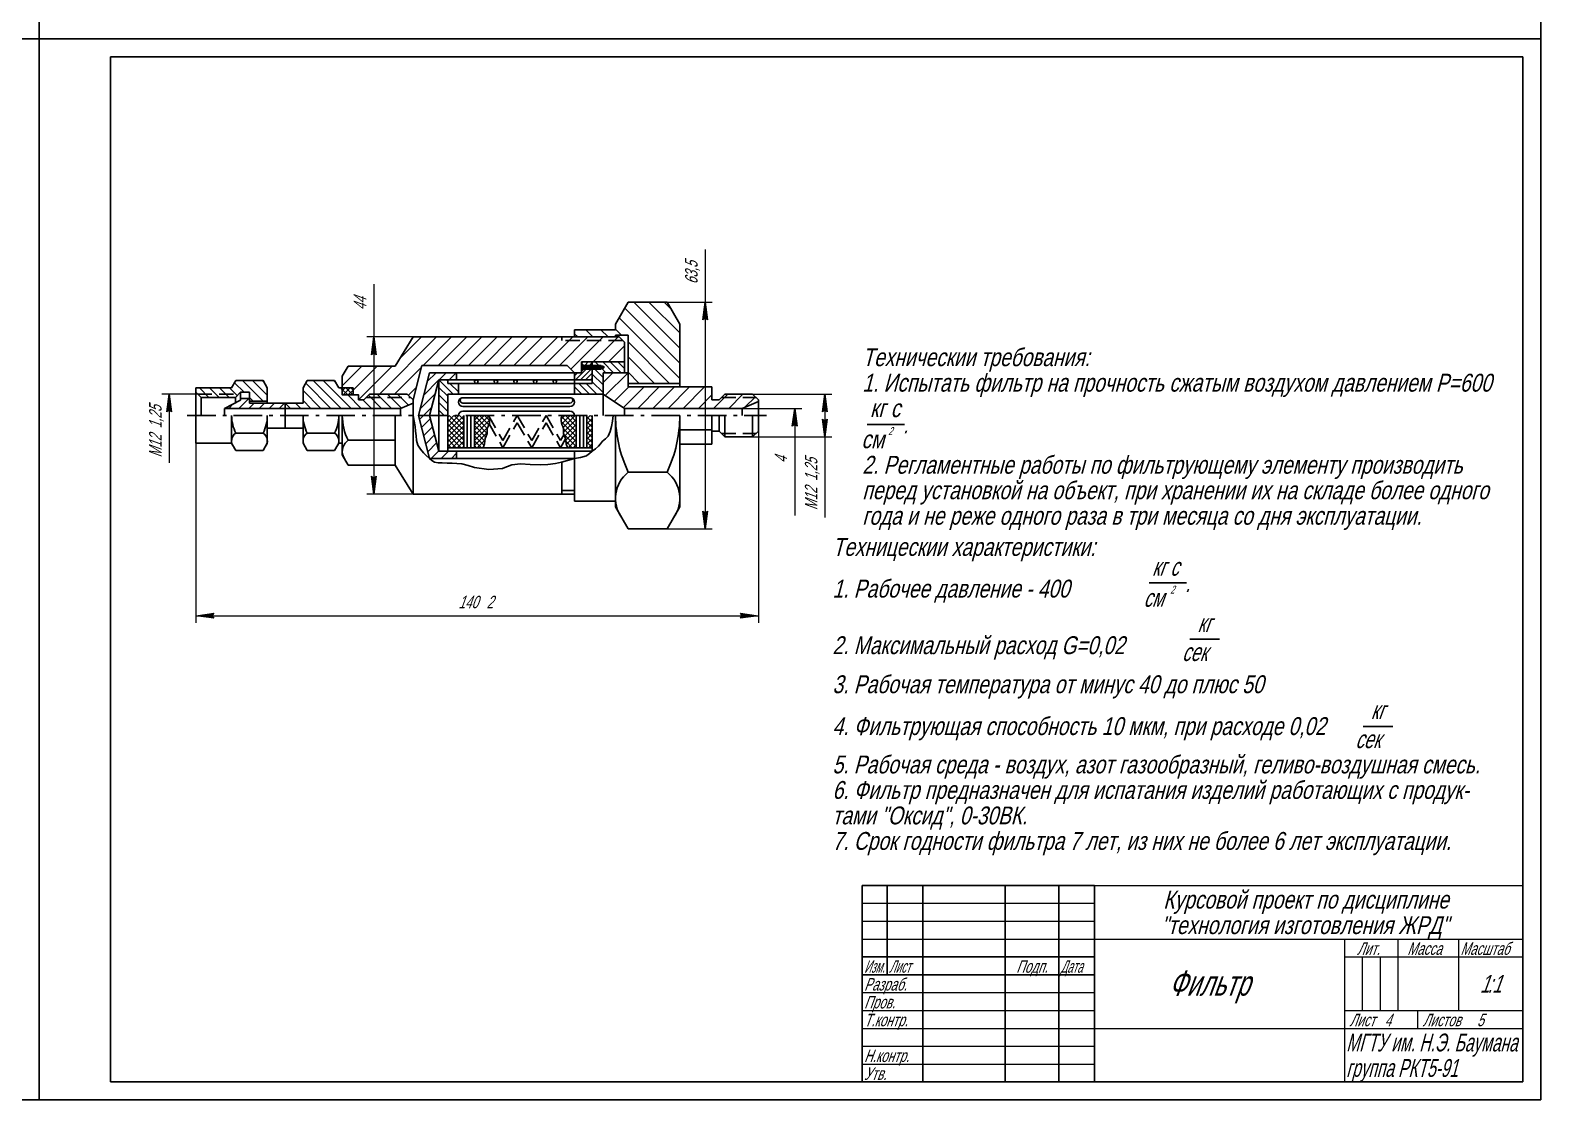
# Model space of a CAD drawing. Extents: x 0 to 841, y 0 to 594.
# Drawn here: x 418 to 841, y 0 to 299.4 of the extents above; entities that cross this region are included whole.
import ezdxf

# ---------------------------------------------------------------- set-up
doc = ezdxf.new("R2010")
doc.units = 0
doc.header["$MEASUREMENT"] = 0
for name, pattern in [('K5LT32768', [0]), ('K5LT_AXLED', [13, 8, -2, 1, -2]), ('K5LT_BASIC', [0]), ('K5LT_DASHED', [6, 4, -2]), ('K5LT_THIN', [0]), ('K5LT_THIN_INCLUDED_TO_HATCHING', [0])]:
    doc.linetypes.add(name, pattern=pattern)
doc.layers.add('LAYER0VIEW0', color=7, linetype='Continuous')
doc.styles.add('K5_TEXTSTYLE', font='win_eskd.shx', dxfattribs={"width": 0.7, "oblique": 15, "bigfont": 'b_eskd.shx'})
doc.styles.get("Standard").update_dxf_attribs({"font": 'cad2win.shx', "width": 0.8, "oblique": 15})
pattern_1 = [(-45, (0, 0), (1.4142136, 1.4142136), [])]
pattern_2 = [(45, (0, 0), (-0.7071068, 0.7071068), []), (135, (0, 0), (-0.7071068, -0.7071068), [])]
pattern_3 = [(45, (0, 0), (-1.4142136, 1.4142136), [])]
pattern_4 = [(-45, (0, 0), (1.06066, 1.06066), [])]
pattern_5 = [(45, (0, 0), (-2.12132, 2.12132), [])]

# ---------------------------------------------------------------- blocks, each defined once
blk = doc.blocks.new('*U196')
at = {"layer": 'LAYER0VIEW0', "color": 5, "linetype": 'K5LT_BASIC'}
for p, q in [((0, 0.82), (0.15, 0.82)), ((0, 0), (0, 0.82)), ((0, 0), (0.2, 0)), ((0.15, 0.82), (0.6, 0.38)), ((0.15, 0.82), (0.15, 0)), ((0.2, 0), (0.2, -0.25)), ((0.6, 0.38), (0.6, -0.62)), ((0.6, 0.38), (4.8, 0.38)), ((4.8, 0.38), (4.8, -0.62)), ((4.8, 0.38), (5, 0.17)), ((5, -0.42), (5, 0.17)), ((0.2, -0.25), (0, -0.25)), ((0, -0.25), (0, -1.07)), ((0, -1.07), (0.15, -1.07)), ((0.15, -1.07), (0.15, -0.25)), ((0.15, -1.07), (0.6, -0.62)), ((0.6, -0.62), (4.8, -0.62)), ((4.8, -0.62), (5, -0.42))]:
    blk.add_line(p, q, dxfattribs=at)
at = {"layer": 'LAYER0VIEW0', "color": 7, "linetype": 'K5LT_THIN'}
for p, q in [((0.6, 0.24), (4.94, 0.24)), ((0.6, -0.49), (4.94, -0.49))]:
    blk.add_line(p, q, dxfattribs=at)
blk = doc.blocks.new('*S197')
at = {"layer": 'LAYER0VIEW0', "color": 7, "linetype": 'K5LT_THIN'}
for p, q in [((841, 594), (841, 0)), ((841, 0), (0, 0))]:
    blk.add_line(p, q, dxfattribs=at)

msp = doc.modelspace()

# ---------------------------------------------------------------- hatches: boundary and pattern name
at = {"layer": 'LAYER0VIEW0'}
h = msp.add_hatch(dxfattribs=at)
h.set_pattern_fill('МЕТАЛЛ', color=256, style=0, pattern_type=0)
h.set_pattern_definition([(-45, (0, 0), (2.12132, 2.12132), [])])
h.paths.add_polyline_path([(599.904, 200.569), (599.904, 217.119), (596.322, 223.323), (585.486, 223.323), (581.904, 217.119), (581.904, 215.569), (570.404, 215.569), (570.404, 213.569), (581.904, 213.569), (581.904, 214.069), (585.404, 214.069), (585.404, 200.569)])
at = {"layer": 'LAYER0VIEW0', "lineweight": 0}
for points in [[(606.963, 218.823), (606.963, 223.323), (606.305, 218.323)], [(607.621, 218.323), (606.963, 223.323), (606.963, 218.823)], [(514.219, 209.069), (514.219, 213.569), (513.561, 208.569)], [(514.877, 208.569), (514.219, 213.569), (514.219, 209.069)], [(456.879, 193.069), (456.879, 197.569), (456.22, 192.569)], [(457.537, 192.569), (456.879, 197.569), (456.879, 193.069)], [(640.506, 193.069), (640.506, 197.569), (639.848, 192.569)], [(641.165, 192.569), (640.506, 197.569), (640.506, 193.069)], [(632.068, 189.069), (632.068, 193.569), (631.41, 188.569)], [(632.727, 188.569), (632.068, 193.569), (632.068, 189.069)], [(640.506, 185.569), (640.506, 190.069), (639.848, 190.569)], [(640.506, 185.569), (641.165, 190.569), (640.506, 190.069)], [(514.219, 169.569), (514.219, 174.069), (513.561, 174.569)], [(514.219, 169.569), (514.877, 174.569), (514.219, 174.069)], [(606.963, 159.815), (606.963, 164.315), (606.305, 164.815)], [(606.963, 159.815), (607.621, 164.815), (606.963, 164.315)], [(464.399, 135.537), (469.399, 136.196), (468.899, 135.537)], [(469.399, 134.879), (468.899, 135.537), (464.399, 135.537)], [(621.904, 135.537), (616.904, 136.196), (617.404, 135.537)], [(616.904, 134.879), (621.904, 135.537), (617.404, 135.537)]]:
    msp.add_hatch(color=7, dxfattribs=at).paths.add_polyline_path(points)
at = {"layer": 'LAYER0VIEW0'}
h = msp.add_hatch(dxfattribs=at)
h.set_pattern_fill('МЕТАЛЛ', color=256, style=0, pattern_type=0)
h.set_pattern_definition(pattern_5)
h.paths.add_polyline_path([(570.404, 213.569), (525.199, 213.569), (520.199, 205.425), (507.048, 205.425), (505.399, 202.569), (505.399, 199.319), (508.399, 199.319), (508.399, 197.319), (509.899, 197.319), (509.899, 195.969), (511.399, 195.969), (512.999, 197.569), (523.599, 197.569), (525.199, 195.969), (527.699, 205.569), (568.404, 205.569), (570.404, 203.569), (572.404, 203.569), (572.404, 204.119), (572.404, 204.944), (572.404, 205.194), (572.404, 206.019), (572.404, 206.569), (575.404, 206.569), (584.404, 206.569), (584.404, 212.069), (582.904, 213.569), (581.904, 213.569)])
h = msp.add_hatch(dxfattribs=at)
h.set_pattern_fill('МЕТАЛЛ', color=256, style=0, pattern_type=0)
h.set_pattern_definition(pattern_3)
h.paths.add_polyline_path([(529.799, 191.569), (532.404, 201.569), (537.404, 201.569), (537.404, 203.569), (529.824, 203.569), (526.699, 191.569), (529.824, 179.569), (537.404, 179.569), (537.404, 181.569), (532.404, 181.569)])
h = msp.add_hatch(dxfattribs=at)
h.set_pattern_fill('МЕТАЛЛ', color=256, style=0, pattern_type=0)
h.set_pattern_definition([(45, (0, 0), (-0.7071068, 0.7071068), [])])
h.paths.add_polyline_path([(570.404, 201.569), (575.404, 201.569), (575.404, 204.569), (573.004, 204.569), (572.554, 204.119), (572.404, 204.119), (572.404, 203.569), (570.404, 203.569)])
h.paths.add_polyline_path([(573.004, 205.569), (575.404, 205.569), (575.404, 206.569), (572.404, 206.569), (572.404, 206.019), (572.554, 206.019)])
h = msp.add_hatch(dxfattribs=at)
h.set_pattern_fill('МЕТАЛЛ', color=256, style=0, pattern_type=0)
h.set_pattern_definition(pattern_4)
h.paths.add_polyline_path([(575.404, 200.569), (570.404, 200.569), (570.404, 197.569), (578.404, 197.569), (578.404, 203.569), (584.404, 203.569), (584.404, 206.569), (575.404, 206.569), (575.404, 205.569), (577.204, 205.569), (577.339, 205.434), (578.404, 205.434), (578.614, 205.069), (578.404, 204.704), (577.339, 204.704), (577.204, 204.569), (575.404, 204.569), (575.404, 201.569)])
h = msp.add_hatch(dxfattribs=at)
h.set_pattern_fill('МЕТАЛЛ', color=256, style=0, pattern_type=0)
h.set_pattern_definition(pattern_5)
h.paths.add_polyline_path([(599.904, 199.569), (585.404, 199.569), (585.404, 200.569), (585.404, 203.569), (584.404, 203.569), (578.404, 203.569), (578.404, 197.569), (584.404, 193.569), (617.404, 193.569), (621.904, 195.469), (621.904, 195.969), (620.304, 197.569), (612.504, 197.569), (610.904, 195.969), (608.904, 195.969), (608.904, 199.569)])
h = msp.add_hatch(dxfattribs=at)
h.set_pattern_fill('МЕТАЛЛ', color=256, style=0, pattern_type=0)
h.set_pattern_definition(pattern_1)
h.paths.add_polyline_path([(476.899, 198.069), (479.399, 198.069), (479.399, 197.069), (479.399, 195.569), (484.399, 195.569), (484.399, 199.319), (483.207, 201.384), (475.592, 201.384), (474.399, 199.319), (464.399, 199.319), (464.399, 198.069), (465.844, 196.624), (475.454, 196.624)])
h = msp.add_hatch(dxfattribs=at)
h.set_pattern_fill('МЕТАЛЛ', color=256, style=0, pattern_type=0)
h.set_pattern_definition(pattern_1)
h.paths.add_polyline_path([(494.399, 199.319), (494.399, 195.069), (489.399, 195.069), (489.399, 193.569), (521.699, 193.569), (525.199, 195.069), (525.199, 195.969), (523.599, 197.569), (512.999, 197.569), (511.399, 195.969), (509.899, 195.969), (509.899, 197.319), (508.399, 197.319), (505.399, 197.319), (505.399, 199.319), (504.399, 199.319), (503.207, 201.384), (495.592, 201.384)])
h = msp.add_hatch(dxfattribs=at)
h.set_pattern_fill('НЕМЕТАЛЛ', color=256, style=0, pattern_type=0)
h.set_pattern_definition(pattern_2)
h.paths.add_polyline_path([(505.399, 197.319), (508.399, 197.319), (508.399, 199.319), (505.399, 199.319)])
h = msp.add_hatch(dxfattribs=at)
h.set_pattern_fill('МЕТАЛЛ', color=256, style=0, pattern_type=0)
h.set_pattern_definition(pattern_4)
h.paths.add_polyline_path([(534.904, 191.569), (534.904, 197.569), (537.904, 197.569), (537.904, 200.569), (534.904, 200.569), (534.904, 201.569), (532.404, 201.569), (532.404, 191.569)])
h = msp.add_hatch(dxfattribs=at)
h.set_pattern_fill('МЕТАЛЛ', color=256, style=0, pattern_type=0)
h.set_pattern_definition(pattern_3)
h.paths.add_polyline_path([(484.399, 195.069), (479.399, 195.069), (479.399, 195.569), (479.399, 196.374), (476.899, 196.374), (476.899, 195.874), (472.399, 193.569), (489.399, 193.569), (489.399, 195.069)])
h = msp.add_hatch(dxfattribs=at)
h.set_pattern_fill('НЕМЕТАЛЛ', color=256, style=0, pattern_type=0)
h.set_pattern_definition(pattern_2)
h.paths.add_polyline_path([(539.404, 182.569), (539.404, 191.569), (534.904, 191.569), (534.904, 182.569)])
h.paths.add_polyline_path([(544.797, 182.569), (545.061, 183.1), (545.25, 183.65), (545.328, 184.379), (545.401, 185.11), (545.713, 185.813), (546.005, 186.518), (546.003, 187.248), (546.005, 187.978), (546.193, 188.507), (546.407, 189.034), (546.568, 189.56), (546.659, 190.091), (546.586, 190.83), (546.307, 191.569), (542.404, 191.569), (542.404, 182.569)])
h.paths.add_polyline_path([(570.904, 182.569), (570.904, 191.569), (567, 191.569), (566.722, 190.83), (566.648, 190.091), (566.739, 189.56), (566.9, 189.034), (567.114, 188.507), (567.302, 187.978), (567.304, 187.248), (567.302, 186.518), (567.594, 185.813), (567.906, 185.11), (567.979, 184.379), (568.057, 183.65), (568.247, 183.1), (568.51, 182.569)])
h.paths.add_polyline_path([(575.404, 182.569), (575.404, 191.569), (573.904, 191.569), (573.904, 182.569)])

# ---------------------------------------------------------------- linework, layer by layer
at = {"layer": 'LAYER0VIEW0', "color": 7, "linetype": 'K5LT_THIN'}
for p, q in [((420.5, 594), (420.5, 0)), ((0, 297), (841, 297)), ((652.41, 189.086), (662.861, 189.086)), ((731.376, 144.701), (741.827, 144.701)), ((742.715, 128.946), (751.049, 128.946)), ((791.245, 104.549), (799.579, 104.549))]:
    msp.add_line(p, q, dxfattribs=at)
at = {"layer": 'LAYER0VIEW0', "color": 5, "linetype": 'K5LT_BASIC'}
for p, q in [((440.5, 292), (440.5, 5)), ((836, 292), (440.5, 292)), ((836, 5), (836, 292)), ((581.904, 217.119), (585.486, 223.323)), ((585.486, 223.323), (596.322, 223.323)), ((596.322, 223.323), (599.904, 217.119)), ((581.904, 215.569), (581.904, 217.119)), ((599.904, 217.119), (599.904, 199.569)), ((520.199, 205.425), (525.199, 213.569)), ((525.199, 213.569), (570.404, 213.569)), ((570.404, 213.569), (570.404, 215.569)), ((570.404, 215.569), (581.904, 215.569)), ((581.904, 213.569), (570.404, 213.569)), ((585.404, 214.069), (581.904, 214.069)), ((581.904, 214.069), (581.904, 213.569)), ((581.904, 213.569), (582.904, 213.569)), ((582.904, 213.569), (584.404, 212.069)), ((584.404, 206.569), (584.404, 212.069)), ((585.404, 214.069), (585.404, 200.569)), ((507.048, 205.425), (505.399, 202.569)), ((520.199, 205.425), (507.048, 205.425)), ((525.199, 195.969), (527.699, 205.569)), ((526.699, 191.569), (529.824, 203.569)), ((527.699, 205.569), (568.404, 205.569)), ((529.824, 203.569), (537.404, 203.569)), ((537.404, 203.569), (537.404, 201.569)), ((537.404, 203.569), (570.404, 203.569)), ((568.404, 205.569), (570.404, 203.569)), ((570.404, 203.569), (570.404, 201.569)), ((572.404, 203.569), (570.404, 203.569)), ((570.404, 203.569), (570.404, 201.569)), ((575.404, 206.569), (572.404, 206.569)), ((572.404, 206.569), (572.404, 203.569)), ((584.404, 206.569), (575.404, 206.569)), ((575.404, 206.569), (575.404, 205.569)), ((575.404, 205.569), (575.404, 206.569)), ((575.404, 201.569), (575.404, 204.569)), ((575.404, 204.569), (575.404, 200.569)), ((577.339, 205.434), (578.404, 205.434)), ((577.339, 204.704), (578.404, 204.704)), ((578.404, 205.434), (578.404, 205.069)), ((578.404, 205.434), (578.614, 205.069)), ((578.404, 204.704), (578.404, 205.069)), ((578.404, 204.704), (578.614, 205.069)), ((578.404, 197.569), (578.404, 203.569)), ((578.404, 203.569), (584.404, 203.569)), ((584.404, 203.569), (584.404, 206.569)), ((584.404, 203.569), (585.404, 203.569)), ((464.399, 191.569), (464.399, 199.319)), ((464.399, 199.319), (474.399, 199.319)), ((474.399, 199.319), (475.592, 201.384)), ((475.592, 201.384), (483.207, 201.384)), ((483.207, 201.384), (484.399, 199.319)), ((484.399, 199.319), (484.399, 195.069)), ((494.399, 199.319), (495.592, 201.384)), ((494.399, 195.069), (494.399, 199.319)), ((495.592, 201.384), (503.207, 201.384)), ((503.207, 201.384), (504.399, 199.319)), ((504.399, 199.319), (505.399, 199.319)), ((505.399, 202.569), (505.399, 199.319)), ((505.399, 199.319), (508.399, 199.319)), ((505.399, 197.319), (505.399, 199.319)), ((508.399, 199.319), (508.399, 197.319)), ((532.404, 201.569), (529.799, 191.569)), ((537.404, 201.569), (532.404, 201.569)), ((532.404, 201.569), (532.404, 181.569)), ((532.404, 201.569), (534.904, 201.569)), ((534.904, 201.569), (534.904, 200.569)), ((534.904, 200.569), (537.904, 200.569)), ((570.404, 201.569), (537.404, 201.569)), ((537.904, 200.569), (537.904, 197.569)), ((537.904, 200.569), (570.404, 200.569)), ((570.404, 201.569), (575.404, 201.569)), ((570.404, 201.569), (570.404, 200.569)), ((570.404, 200.569), (570.404, 197.569)), ((575.404, 200.569), (570.404, 200.569)), ((585.404, 200.569), (599.904, 200.569)), ((585.404, 200.569), (585.404, 199.569)), ((585.404, 199.569), (599.904, 199.569)), ((608.904, 199.569), (599.904, 199.569)), ((608.904, 195.969), (608.904, 199.569)), ((465.844, 196.624), (464.399, 198.069)), ((464.399, 198.069), (464.399, 191.569)), ((465.844, 196.624), (465.844, 191.569)), ((475.454, 196.624), (465.844, 196.624)), ((476.899, 195.874), (472.399, 193.569)), ((475.454, 196.624), (476.899, 198.069)), ((475.454, 196.624), (475.454, 195.134)), ((476.899, 198.069), (479.399, 198.069)), ((476.899, 198.069), (476.899, 196.374)), ((479.399, 196.374), (476.899, 196.374)), ((476.899, 196.374), (476.899, 195.874)), ((479.399, 195.569), (479.399, 198.069)), ((479.399, 195.069), (479.399, 197.069)), ((484.399, 195.569), (479.399, 195.569)), ((484.399, 195.069), (479.399, 195.069)), ((484.399, 195.069), (494.399, 195.069)), ((489.399, 188.069), (489.399, 195.069)), ((508.399, 197.319), (505.399, 197.319)), ((508.399, 197.319), (509.899, 197.319)), ((509.899, 197.319), (509.899, 195.969)), ((509.899, 195.969), (511.399, 195.969)), ((512.999, 197.569), (511.399, 195.969)), ((512.999, 197.569), (523.599, 197.569)), ((525.199, 195.069), (521.699, 193.569)), ((523.599, 197.569), (525.199, 195.969)), ((525.199, 195.969), (525.199, 191.569)), ((537.904, 197.569), (534.904, 197.569)), ((534.904, 197.569), (534.904, 181.569)), ((537.904, 197.569), (570.404, 197.569)), ((539.154, 196.569), (569.154, 196.569)), ((539.154, 195.069), (569.154, 195.069)), ((570.404, 197.569), (578.404, 197.569)), ((578.404, 197.569), (578.404, 191.569)), ((578.404, 197.569), (584.404, 193.569)), ((608.904, 195.969), (610.904, 195.969)), ((612.504, 197.569), (610.904, 195.969)), ((612.504, 197.569), (620.304, 197.569)), ((621.904, 195.469), (617.404, 193.569)), ((620.304, 197.569), (621.904, 195.969)), ((621.904, 195.969), (621.904, 191.569)), ((464.399, 191.569), (464.399, 183.819)), ((472.399, 193.569), (472.399, 191.569)), ((472.399, 193.569), (489.399, 193.569)), ((474.399, 183.819), (474.399, 191.569)), ((474.399, 191.569), (474.399, 183.819)), ((484.399, 183.819), (484.399, 191.569)), ((521.699, 193.569), (489.399, 193.569)), ((494.399, 191.569), (494.399, 188.069)), ((494.399, 183.819), (494.399, 191.569)), ((494.399, 191.569), (494.399, 183.819)), ((504.399, 183.819), (504.399, 191.569)), ((505.399, 183.819), (505.399, 191.569)), ((505.399, 180.569), (505.399, 191.569)), ((520.199, 191.569), (520.199, 177.712)), ((521.699, 193.569), (521.699, 191.569)), ((525.199, 169.569), (525.199, 191.569)), ((526.699, 191.569), (529.824, 179.569)), ((532.404, 181.569), (529.799, 191.569)), ((539.154, 194.069), (569.154, 194.069)), ((539.154, 192.819), (569.154, 192.819)), ((539.404, 191.569), (539.404, 182.569)), ((540.404, 191.569), (540.404, 182.569)), ((541.404, 191.569), (541.404, 182.569)), ((542.404, 191.569), (542.404, 182.569)), ((570.904, 191.569), (570.904, 182.569)), ((571.904, 191.569), (571.904, 182.569)), ((572.904, 191.569), (572.904, 182.569)), ((573.904, 191.569), (573.904, 182.569)), ((575.404, 181.569), (575.404, 191.569)), ((581.904, 167.569), (581.904, 191.569)), ((581.904, 191.569), (581.904, 166.019)), ((584.404, 193.569), (584.404, 191.569)), ((617.404, 193.569), (584.404, 193.569)), ((599.904, 166.019), (599.904, 191.569)), ((608.904, 183.569), (608.904, 191.569)), ((610.904, 187.169), (610.904, 191.569)), ((612.504, 185.569), (612.504, 191.569)), ((617.404, 193.569), (617.404, 191.569)), ((620.304, 185.569), (620.304, 191.569)), ((621.904, 187.169), (621.904, 191.569)), ((475.592, 186.661), (483.207, 186.661)), ((494.399, 188.069), (484.399, 188.069)), ((495.592, 186.661), (503.207, 186.661)), ((599.904, 187.569), (608.904, 187.569)), ((610.904, 187.169), (608.904, 187.169)), ((612.504, 185.569), (610.904, 187.169)), ((620.304, 185.569), (621.904, 187.169)), ((464.399, 183.819), (474.399, 183.819)), ((474.399, 183.819), (475.592, 181.754)), ((483.207, 181.754), (484.399, 183.819)), ((494.399, 183.819), (495.592, 181.754)), ((503.207, 181.754), (504.399, 183.819)), ((504.399, 183.819), (505.399, 183.819)), ((520.199, 184.641), (507.048, 184.641)), ((534.904, 181.569), (534.904, 182.569)), ((534.904, 182.569), (575.404, 182.569)), ((575.404, 182.569), (575.404, 181.569)), ((599.904, 183.569), (608.904, 183.569)), ((612.504, 185.569), (620.304, 185.569)), ((475.592, 181.754), (483.207, 181.754)), ((495.592, 181.754), (503.207, 181.754)), ((507.048, 177.712), (505.399, 180.569)), ((520.199, 177.712), (507.048, 177.712)), ((520.199, 177.712), (525.199, 169.569)), ((529.824, 179.569), (537.404, 179.569)), ((537.404, 181.569), (532.404, 181.569)), ((575.404, 181.569), (534.904, 181.569)), ((537.404, 179.569), (537.404, 181.569)), ((570.404, 181.569), (537.404, 181.569)), ((537.404, 179.569), (570.404, 179.569)), ((566.904, 169.569), (566.904, 178.551)), ((570.404, 179.569), (570.404, 181.569)), ((570.404, 169.569), (570.404, 179.569)), ((585.486, 175.692), (596.322, 175.692)), ((525.199, 169.569), (570.404, 169.569)), ((570.404, 169.569), (570.404, 167.569)), ((570.404, 167.569), (581.904, 167.569)), ((581.904, 166.019), (585.486, 159.815)), ((596.322, 159.815), (599.904, 166.019)), ((585.486, 159.815), (596.322, 159.815)), ((651, 60), (651, 5)), ((716, 60), (651, 60)), ((658, 60), (658, 35)), ((668, 60), (668, 5)), ((691, 60), (691, 5)), ((706, 60), (706, 5)), ((716, 60), (716, 5)), ((651, 40), (716, 40)), ((716, 35), (651, 35)), ((440.5, 5), (836, 5)), ((651, 5), (716, 5))]:
    msp.add_line(p, q, dxfattribs=at)
at = {"layer": 'LAYER0VIEW0', "color": 7, "lineweight": 0}
for p, q in [((606.963, 238.051), (606.963, 223.323)), ((514.219, 228.389), (514.219, 213.569)), ((596.322, 223.323), (608.963, 223.323)), ((606.305, 218.323), (606.963, 223.323)), ((606.963, 223.323), (607.621, 218.323)), ((606.963, 223.323), (606.963, 159.815)), ((606.963, 218.823), (606.305, 218.323)), ((607.621, 218.323), (606.963, 218.823)), ((525.199, 213.569), (512.219, 213.569)), ((513.561, 208.569), (514.219, 213.569)), ((514.219, 213.569), (514.877, 208.569)), ((514.219, 213.569), (514.219, 169.569)), ((514.219, 209.069), (513.561, 208.569)), ((514.877, 208.569), (514.219, 209.069)), ((620.304, 197.569), (642.506, 197.569)), ((639.848, 192.569), (640.506, 197.569)), ((640.506, 197.569), (641.165, 192.569)), ((640.506, 197.569), (640.506, 185.569)), ((621.904, 191.569), (621.904, 133.537)), ((640.506, 193.069), (639.848, 192.569)), ((640.506, 185.569), (639.848, 190.569)), ((639.848, 190.569), (640.506, 190.069)), ((641.165, 192.569), (640.506, 193.069)), ((640.506, 190.069), (641.165, 190.569)), ((641.165, 190.569), (640.506, 185.569)), ((464.399, 183.819), (464.399, 133.537)), ((620.304, 185.569), (642.506, 185.569)), ((640.506, 185.569), (640.506, 163.062)), ((514.219, 169.569), (513.561, 174.569)), ((513.561, 174.569), (514.219, 174.069)), ((514.219, 174.069), (514.877, 174.569)), ((514.877, 174.569), (514.219, 169.569)), ((525.199, 169.569), (512.219, 169.569)), ((606.963, 159.815), (606.305, 164.815)), ((606.305, 164.815), (606.963, 164.315)), ((606.963, 164.315), (607.621, 164.815)), ((607.621, 164.815), (606.963, 159.815)), ((596.322, 159.815), (608.963, 159.815)), ((464.399, 135.537), (469.399, 136.196)), ((469.399, 134.879), (464.399, 135.537)), ((464.399, 135.537), (621.904, 135.537)), ((469.399, 136.196), (468.899, 135.537)), ((468.899, 135.537), (469.399, 134.879)), ((617.404, 135.537), (616.904, 136.196)), ((616.904, 136.196), (621.904, 135.537)), ((621.904, 135.537), (616.904, 134.879)), ((616.904, 134.879), (617.404, 135.537))]:
    msp.add_line(p, q, dxfattribs=at)
at = {"layer": 'LAYER0VIEW0', "color": 7, "linetype": 'K5LT_DASHED'}
for p, q in [((566.904, 212.569), (566.904, 213.569)), ((583.904, 212.569), (566.904, 212.569)), ((577.204, 205.569), (577.904, 205.569)), ((577.204, 204.569), (577.904, 204.569)), ((577.904, 205.569), (577.904, 205.434)), ((577.904, 204.569), (577.904, 204.704)), ((464.899, 197.569), (476.399, 197.569)), ((512.054, 196.624), (524.544, 196.624)), ((611.559, 196.624), (621.249, 196.624)), ((546.307, 191.569), (550.348, 184.569)), ((550.348, 184.569), (554.39, 191.569)), ((554.39, 191.569), (558.431, 184.569)), ((558.431, 184.569), (562.473, 191.569)), ((562.473, 191.569), (566.514, 184.569)), ((546.481, 189.268), (550.348, 182.569)), ((550.348, 182.569), (554.39, 189.569)), ((554.39, 189.569), (558.431, 182.569)), ((558.431, 182.569), (562.473, 189.569)), ((562.473, 189.569), (566.514, 182.569)), ((566.514, 184.569), (567.426, 186.148)), ((611.559, 186.514), (621.249, 186.514)), ((566.514, 182.569), (567.927, 185.016)), ((566.904, 170.569), (570.404, 170.569))]:
    msp.add_line(p, q, dxfattribs=at)
at = {"layer": 'LAYER0VIEW0', "color": 7, "linetype": 'K5LT_AXLED'}
for p, q in [((572.145, 205.069), (578.854, 205.069)), ((461.949, 191.569), (624.205, 191.569))]:
    msp.add_line(p, q, dxfattribs=at)
at = {"layer": 'LAYER0VIEW0', "color": 7, "linetype": 'K5LT_THIN', "lineweight": 0}
for p, q in [((464.899, 197.569), (454.879, 197.569)), ((456.879, 197.569), (456.879, 178.326)), ((617.404, 193.569), (634.068, 193.569)), ((632.068, 193.569), (632.068, 163.54)), ((651, 60), (658, 60)), ((651, 60), (651, 35)), ((658, 60), (658, 35)), ((658, 60), (668, 60)), ((658, 60), (658, 35)), ((668, 60), (691, 60)), ((668, 60), (668, 5)), ((668, 60), (668, 35)), ((691, 60), (691, 5)), ((691, 60), (706, 60)), ((691, 60), (691, 5)), ((706, 60), (716, 60)), ((706, 60), (706, 5)), ((706, 60), (706, 5)), ((716, 60), (716, 5)), ((651, 55), (658, 55)), ((658, 55), (668, 55)), ((668, 55), (691, 55)), ((691, 55), (706, 55)), ((706, 55), (716, 55)), ((651, 50), (658, 50)), ((658, 50), (668, 50)), ((668, 50), (691, 50)), ((691, 50), (706, 50)), ((706, 50), (716, 50)), ((651, 45), (658, 45)), ((658, 45), (668, 45)), ((668, 45), (691, 45)), ((691, 45), (706, 45)), ((706, 45), (716, 45)), ((651, 40), (658, 40)), ((658, 40), (668, 40)), ((668, 40), (691, 40)), ((691, 40), (706, 40)), ((706, 40), (716, 40)), ((786, 40), (801, 40)), ((786, 40), (786, 25)), ((791, 40), (791, 25)), ((796, 40), (796, 25)), ((801, 40), (801, 25)), ((651, 35), (668, 35)), ((651, 35), (651, 5)), ((651, 35), (658, 35)), ((658, 35), (668, 35)), ((668, 35), (691, 35)), ((668, 35), (668, 5)), ((691, 35), (706, 35)), ((706, 35), (716, 35)), ((651, 30), (668, 30)), ((668, 30), (691, 30)), ((691, 30), (706, 30)), ((706, 30), (716, 30)), ((651, 25), (668, 25)), ((668, 25), (691, 25)), ((691, 25), (706, 25)), ((706, 25), (716, 25)), ((786, 25), (801, 25)), ((651, 20), (668, 20)), ((668, 20), (691, 20)), ((691, 20), (706, 20)), ((706, 20), (716, 20)), ((651, 15), (668, 15)), ((668, 15), (691, 15)), ((691, 15), (706, 15)), ((706, 15), (716, 15)), ((651, 10), (668, 10)), ((668, 10), (691, 10)), ((691, 10), (706, 10)), ((706, 10), (716, 10)), ((651, 5), (668, 5)), ((668, 5), (691, 5)), ((691, 5), (706, 5)), ((706, 5), (716, 5))]:
    msp.add_line(p, q, dxfattribs=at)
at = {"layer": 'LAYER0VIEW0', "color": 7, "linetype": 'K5LT32768', "lineweight": 0}
for p, q in [((456.22, 192.569), (456.879, 197.569)), ((456.879, 197.569), (457.537, 192.569)), ((456.879, 193.069), (456.22, 192.569)), ((457.537, 192.569), (456.879, 193.069)), ((631.41, 188.569), (632.068, 193.569)), ((632.068, 193.569), (632.727, 188.569)), ((632.068, 189.069), (631.41, 188.569)), ((632.727, 188.569), (632.068, 189.069))]:
    msp.add_line(p, q, dxfattribs=at)
at = {"layer": 'LAYER0VIEW0', "color": 5, "linetype": 'K5LT_BASIC', "lineweight": 0}
for p, q in [((716, 60), (836, 60)), ((716, 60), (716, 45)), ((836, 60), (836, 45)), ((716, 45), (836, 45)), ((716, 45), (786, 45)), ((716, 45), (716, 20)), ((786, 45), (786, 20)), ((786, 45), (801, 45)), ((786, 45), (786, 40)), ((801, 45), (801, 40)), ((801, 45), (818, 45)), ((801, 45), (801, 40)), ((818, 45), (836, 45)), ((818, 45), (818, 40)), ((818, 45), (818, 40)), ((836, 45), (836, 40)), ((786, 40), (801, 40)), ((801, 40), (818, 40)), ((801, 40), (818, 40)), ((801, 40), (801, 25)), ((818, 40), (836, 40)), ((818, 40), (818, 25)), ((818, 40), (836, 40)), ((818, 40), (818, 25)), ((836, 40), (836, 25)), ((786, 25), (806.5, 25)), ((786, 25), (786, 20)), ((801, 25), (818, 25)), ((806.5, 25), (836, 25)), ((806.5, 25), (806.5, 20)), ((806.5, 25), (806.5, 20)), ((818, 25), (836, 25)), ((836, 25), (836, 20)), ((716, 20), (786, 20)), ((716, 20), (716, 5)), ((716, 20), (786, 20)), ((786, 20), (836, 20)), ((786, 20), (786, 5)), ((786, 20), (786, 5)), ((786, 20), (806.5, 20)), ((806.5, 20), (836, 20)), ((836, 20), (836, 5)), ((716, 5), (786, 5)), ((786, 5), (836, 5))]:
    msp.add_line(p, q, dxfattribs=at)
at = {"layer": 'LAYER0VIEW0', "color": 7, "linetype": 'K5LT_THIN_INCLUDED_TO_HATCHING'}
for points in [[(525.199, 191.569), (525.56, 190.023), (525.823, 188.464), (525.933, 187.196), (526.041, 185.928), (526.204, 184.553), (526.548, 183.247), (527.255, 182.146), (528.142, 181.146), (528.955, 180.329), (529.824, 179.569), (530.48, 178.999), (531.185, 178.537), (532.241, 178.342), (533.359, 178.32), (534.735, 178.279), (536.112, 178.247), (537.495, 178.177), (538.866, 178.03), (540.645, 177.539), (542.416, 177.016), (546.464, 176.436), (550.265, 176.745), (550.459, 176.798), (551.655, 177.267), (552.85, 177.74), (555.27, 178.031), (557.984, 177.84), (560.821, 177.74), (562.965, 177.901), (565.096, 178.175), (566.808, 178.529), (568.501, 178.972), (569.452, 179.271), (570.404, 179.569), (572.095, 179.855), (573.789, 180.309), (573.863, 180.349), (574.651, 180.923), (575.404, 181.569), (576.287, 182.239), (577.124, 182.957), (577.705, 183.679), (578.283, 184.406), (579.112, 185.079), (579.877, 185.783), (580.428, 187.057), (580.746, 188.464), (581.05, 190.001), (581.225, 191.569)], [(546.307, 191.569), (546.586, 190.83), (546.659, 190.091), (546.568, 189.56), (546.407, 189.034), (546.193, 188.507), (546.005, 187.978), (546.003, 187.248), (546.005, 186.518), (545.713, 185.813), (545.401, 185.11), (545.328, 184.379), (545.25, 183.65), (545.061, 183.1), (544.797, 182.569)], [(567, 191.569), (566.722, 190.83), (566.648, 190.091), (566.739, 189.56), (566.9, 189.034), (567.114, 188.507), (567.302, 187.978), (567.304, 187.248), (567.302, 186.518), (567.594, 185.813), (567.906, 185.11), (567.979, 184.379), (568.057, 183.65), (568.247, 183.1), (568.51, 182.569)]]:
    msp.add_lwpolyline(points, dxfattribs=at)
at = {"layer": 'LAYER0VIEW0', "color": 5, "linetype": 'K5LT_BASIC'}
for centre in [(542.904, 201.069), (548.404, 201.069), (553.904, 201.069), (559.404, 201.069), (564.904, 201.069)]:
    msp.add_circle(centre, 0.5, dxfattribs=at)
for centre, radius, start, end in [((539.154, 195.319), 1.25, 90, 270), ((539.154, 195.819), 0.75, 90, 270), ((569.154, 195.319), 1.25, 270, 90), ((569.154, 195.819), 0.75, 270, 90), ((485.096, 191.569), 10.696, 180, 207.30935), ((473.703, 191.569), 10.696, 332.69064, 0), ((505.096, 191.569), 10.696, 180, 207.30935), ((493.703, 191.569), 10.696, 332.69064, 0), ((520.777, 191.569), 15.378, 180, 206.77834), ((539.154, 191.569), 1.25, 90, 180), ((569.154, 191.569), 1.25, 0, 90), ((618.882, 191.569), 36.978, 180, 205.42725), ((562.925, 191.569), 36.978, 334.57275, 0), ((476.998, 184.462), 2.611, 122.58679, 219.92241), ((481.801, 184.462), 2.611, 320.07759, 57.41322), ((496.998, 184.462), 2.611, 122.58679, 219.92241), ((501.801, 184.462), 2.611, 320.07759, 57.41322), ((509.156, 181.513), 3.771, 123.96718, 218.97997), ((591.066, 168.396), 9.185, 127.41302, 216.62562), ((590.741, 168.396), 9.185, 323.37438, 52.58698)]:
    msp.add_arc(centre, radius, start, end, dxfattribs=at)

# ---------------------------------------------------------------- block references
at = {"layer": 'LAYER0VIEW0'}
for name, p in [('*S197', (0, 0)), ('*U196', (572.404, 205.194))]:
    msp.add_blockref(name, p, dxfattribs=at)

# ---------------------------------------------------------------- texts
at = {"layer": 'LAYER0VIEW0', "color": 7, "lineweight": 0, "style": 'K5_TEXTSTYLE', "oblique": 20, "width": 0.7}
msp.add_text('63,5', height=3.5, rotation=90, dxfattribs=at).set_placement((604.889, 228.323))
at = {"layer": 'LAYER0VIEW0', "color": 7, "lineweight": 0, "oblique": 20, "width": 0.7}
for s, p in [('44', (512.108, 221.069)), ('1,25', (454.804, 187.965)), ('М12', (454.804, 179.816)), ('4', (629.957, 178.27)), ('1,25', (638.432, 173.212)), ('M12', (638.432, 165.062))]:
    msp.add_text(s, height=3.5, rotation=90, dxfattribs=at).set_placement(p)
at = {"layer": 'LAYER0VIEW0', "color": 7, "oblique": 15, "width": 0.8}
for s, p in [('Техническии требования:', (651, 205.392)), ('1. Испытать фильтр на прочность сжатым воздухом давлением P=600 ', (651, 198.256)), ('кг с', (653.151, 191.12)), ('см', (650.744, 182.414)), ('2. Регламентные работы по фильтрующему элементу производить ', (651, 175.278)), ('перед установкой на объект, при хранении их на складе более одного', (651, 168.143)), ('года и не реже одного раза в три месяца со дня эксплуатации.', (651, 161.007)), ('Техницескии характеристики:', (642.645, 152.281)), ('1. Рабочее давление - 400 ', (642.645, 140.61)), ('2. Максимальный расход G=0,02 ', (642.645, 124.768)), ('3. Рабочая температура от минус 40 до плюс 50', (642.645, 113.838)), ('4. Фильтрующая способность 10 мкм, при расходе 0,02 ', (642.645, 102.115)), ('5. Рабочая среда - воздух, азот газообразный, геливо-воздушная смесь.', (642.645, 91.378)), ('6. Фильтр предназначен для испатания изделий работающих с продук-', (642.645, 84.242)), ('тами "Оксид", 0-30ВК.', (642.645, 77.106)), ('7. Срок годности фильтра 7 лет, из них не более 6 лет эксплуатации.', (642.645, 69.971))]:
    msp.add_text(s, height=5, dxfattribs=at).set_placement(p)
at = {"layer": 'LAYER0VIEW0', "color": 7, "style": 'K5_TEXTSTYLE', "oblique": 20, "width": 0.7}
for s, height, p in [('2', 2.222, (658.259, 186.096)), ('.', 5, (662.451, 186.586)), ('кг с', 5, (732.116, 146.735)), ('2', 2.222, (737.225, 141.711)), ('см', 5, (729.71, 138.029)), ('.', 5, (741.417, 142.201)), ('кг', 5, (744.845, 130.98)), ('сек', 5, (740.494, 122.844)), ('кг', 5, (793.375, 106.584)), ('сек', 5, (789.024, 98.448))]:
    msp.add_text(s, height=height, dxfattribs=at).set_placement(p)
at = {"layer": 'LAYER0VIEW0', "color": 7, "lineweight": 0}
for s, height, oblique, width, p in [('140', 3.5, 20, 0.7, (537.915, 137.612)), ('2', 3.5, 20, 0.7, (545.786, 137.612)), ('Курсовой проект по дисциплине', 5, 15, 0.8, (735.28, 53.535)), ('"технология изготовления ЖРД"', 5, 15, 0.8, (734.684, 46.399)), ('МГТУ им. Н.Э. Баумана', 5, 15, 0.65, (786.5, 13.535)), ('группа РКТ5-91', 5, 15, 0.65, (786.5, 6.399))]:
    msp.add_text(s, height=height, dxfattribs=dict(at, oblique=oblique, width=width)).set_placement(p)
at = {"layer": 'LAYER0VIEW0', "color": 7, "lineweight": 0, "style": 'K5_TEXTSTYLE', "oblique": 20}
for s, height, width, p in [('Лит.', 3.5, 0.7, (789.518, 40.577)), ('Масса', 3.5, 0.7, (803.597, 40.577)), ('Масштаб', 3.5, 0.684163, (818.5, 40.577)), ('Изм.', 3.5, 0.573102, (651.5, 35.577)), ('Лист', 3.5, 0.583824, (658.5, 35.577)), ('Подп.', 3.5, 0.7, (694.101, 35.577)), ('Дата', 3.5, 0.583824, (706.5, 35.577)), ('Разраб.', 3.5, 0.7, (651.5, 30.577)), ('Фильтр', 7, 0.7, (736.764, 29.153)), ('1', 5, 0.7, (823.917, 29.967)), (':1', 5, 0.7, (826.033, 29.967)), ('Пров.', 3.5, 0.7, (651.5, 25.577)), ('Т.контр.', 3.5, 0.7, (651.5, 20.577)), (' Лист   4', 3.5, 0.7, (786.5, 20.577)), (' Листов     5', 3.5, 0.7, (807, 20.577)), ('Н.контр.', 3.5, 0.7, (651.5, 10.577)), ('Утв.', 3.5, 0.7, (651.5, 5.577))]:
    msp.add_text(s, height=height, dxfattribs=dict(at, width=width)).set_placement(p)

doc.saveas('drawing.dxf')
